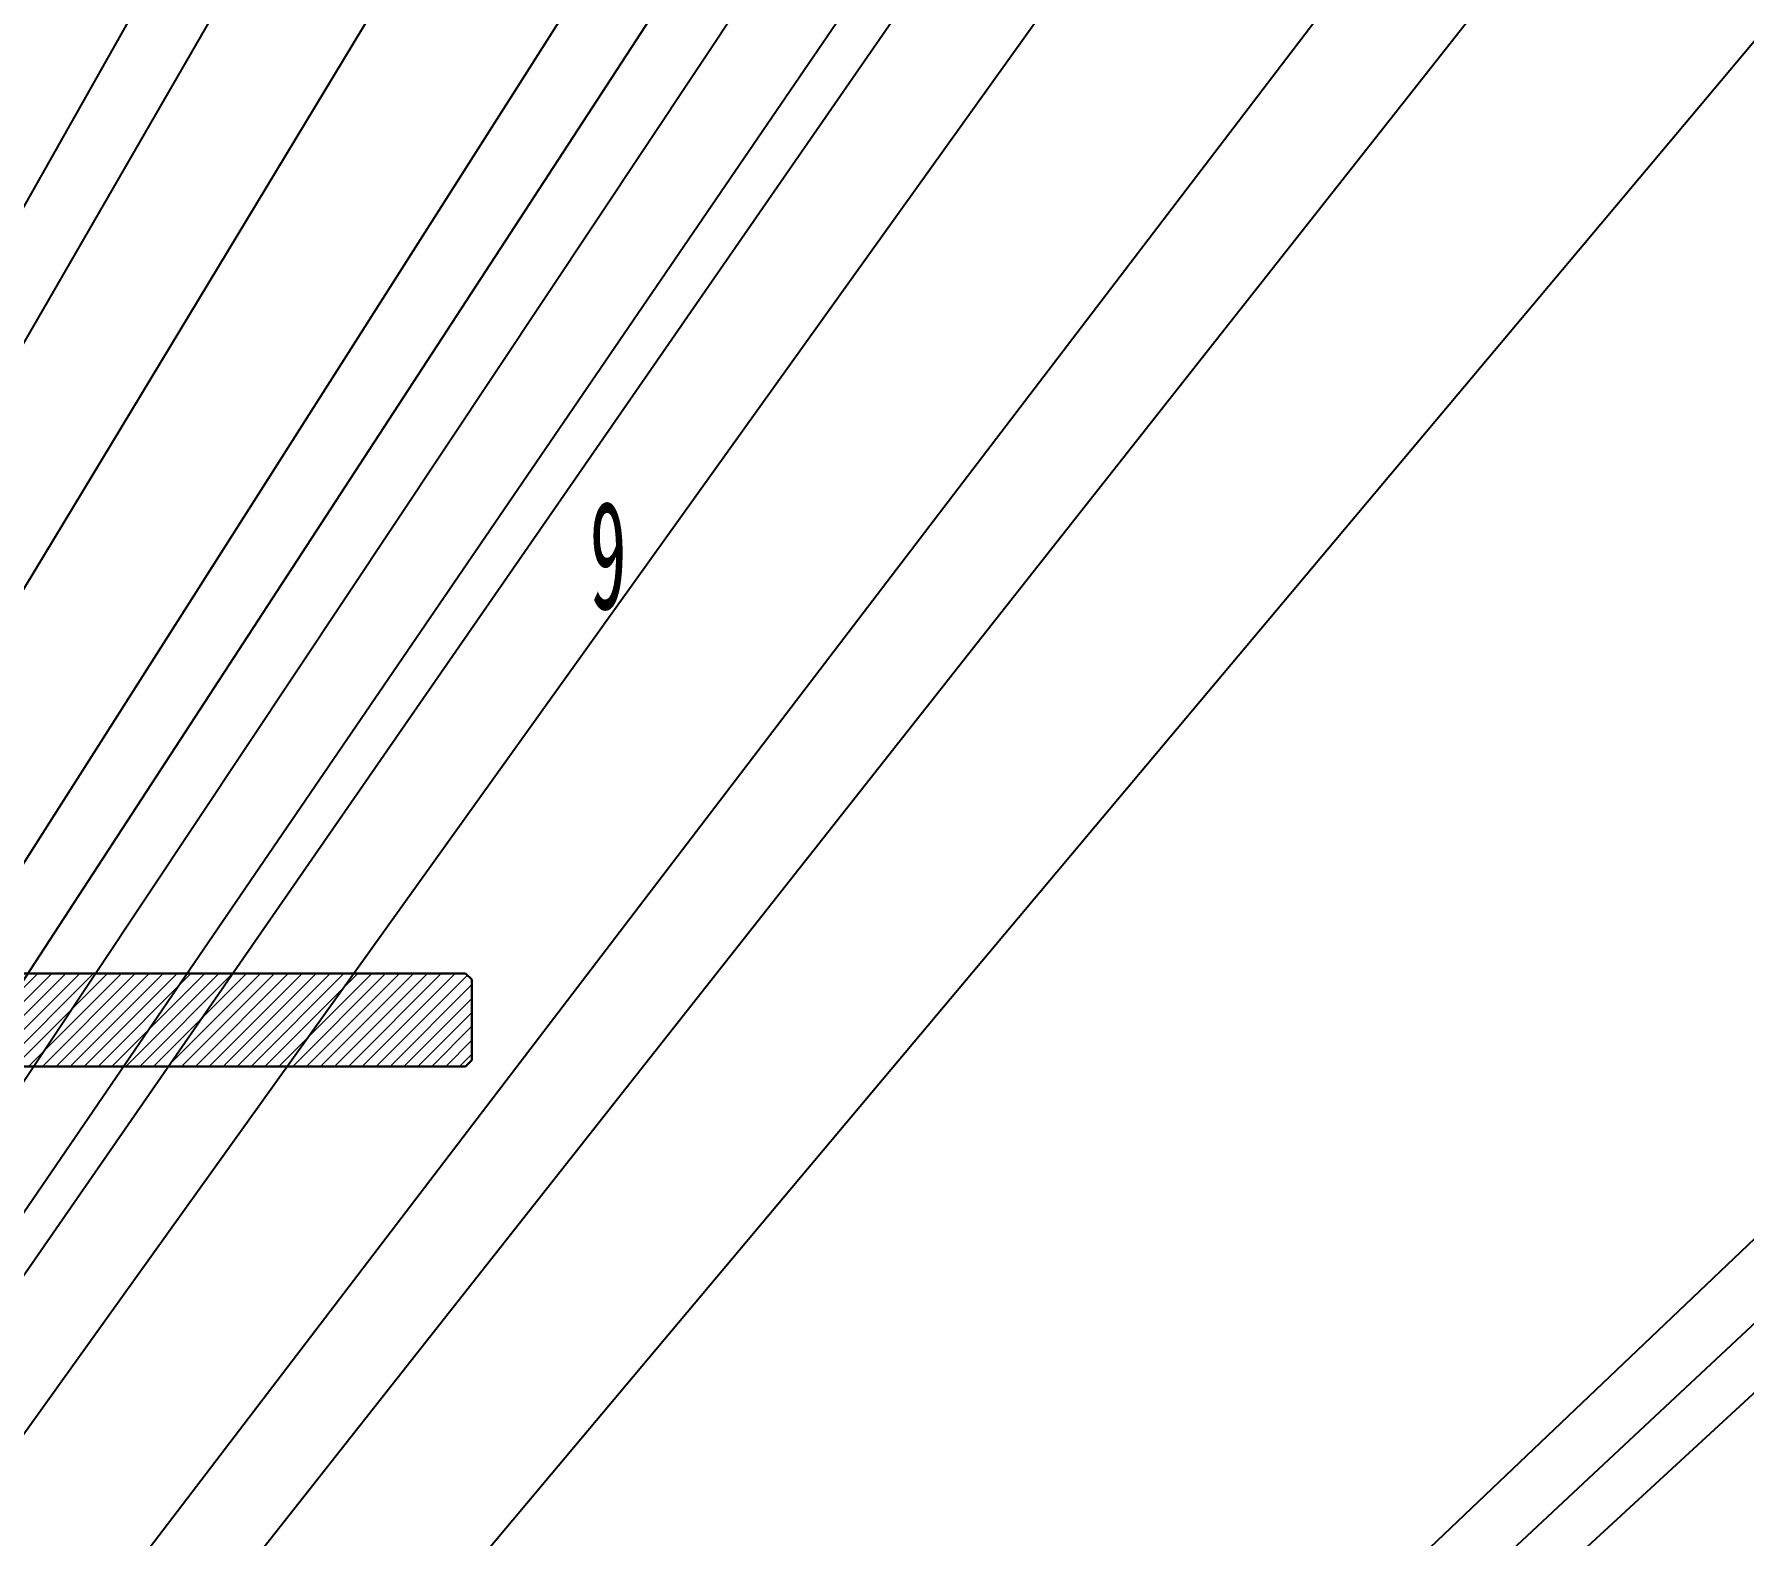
# Model space of a CAD drawing. Header units: millimetres. Extents: x 0 to 4220, y 0 to 2956.
# Drawn here: x 1058 to 1610, y 1439 to 1924 of the extents above; entities that cross this region are included whole.
import ezdxf

# ---------------------------------------------------------------- set-up
doc = ezdxf.new("R2010")
doc.units = ezdxf.units.MM
doc.linetypes.add('SLD-实线', pattern=[0])
doc.layers.add('文字', color=7, linetype='SLD-实线', lineweight=15)
doc.styles.add('SLDTEXTSTYLE4', font='HYSWLONGFANGSONG.TTF', dxfattribs={"width": 0.67})
doc.styles.get("Standard").update_dxf_attribs({"font": 'HYSWLONGFANGSONG.TTF'})
doc.dimstyles.new('SLDDIMSTYLE1', dxfattribs={"dimtxt": 0, "dimasz": 30, "dimexe": 0, "dimexo": 0.0625, "dimgap": 0, "dimtad": 0, "dimtih": 1, "dimtoh": 1, "dimdec": 0, "dimrnd": 1e-09, "dimzin": 0, "dimdsep": 46, "dimtxsty": 'Standard', "dimblk1": 'NONE', "dimblk2": 'NONE', "dimsah": 1, "dimcen": 0.09, "dimadec": 0, "dimazin": 0, "dimtfac": 30, "dimtdec": 0, "dimtofl": 0, "dimtmove": 0, "dimatfit": 3, "dimldrblk": 'NONE', "dimfxl": 0, "dimfrac": 2, "dimtolj": 1, "dimtzin": 0, "dimarcsym": 0})

# ---------------------------------------------------------------- blocks, each defined once
blk = doc.blocks.new('_NONE')

msp = doc.modelspace()

# ---------------------------------------------------------------- hatches: boundary and pattern name
at = {"linetype": 'SLD-实线', "lineweight": 0}
h = msp.add_hatch(dxfattribs=at)
h.set_pattern_fill('ANSI31', style=0)
h.paths.add_polyline_path([(1199.68, 1592.85), (1199.68, 1618.85), (1197.68, 1620.85), (1025.18, 1620.85), (1025.18, 1602.25), (1029.68, 1602.25), (1029.68, 1590.85), (1197.68, 1590.85)], flags=0)

# ---------------------------------------------------------------- linework, layer by layer
at = {"color": 7, "linetype": 'SLD-实线', "lineweight": 30}
for p, q in [((1197.68, 1620.85), (1025.18, 1620.85)), ((1197.68, 1620.85), (1199.68, 1618.85)), ((1199.68, 1592.85), (1199.68, 1618.85)), ((1197.68, 1590.85), (1029.68, 1590.85)), ((1199.68, 1592.85), (1197.68, 1590.85))]:
    msp.add_line(p, q, dxfattribs=at)

# ---------------------------------------------------------------- texts
at = {"layer": '文字', "insert": (1243.69, 1773.45), "char_height": 35, "attachment_point": 2, "style": 'SLDTEXTSTYLE4'}
msp.add_mtext('9', dxfattribs=at)

# ---------------------------------------------------------------- leaders
at = {"layer": '文字', "has_arrowhead": 0}
for points in [[(2065.01, 2617.49), (0, 0)], [(1873.3, 2614.04), (0, 0)], [(2105.62, 2507.56), (0, 0)], [(1913.24, 2506.43), (0, 0)], [(1304.66, 2423.05), (0, 0)], [(1438.22, 2379.02), (0, 0)], [(1515.11, 2324.84), (0, 0)], [(1195.13, 2324.02), (0, 0)], [(1586.02, 2320.7), (0, 0)], [(1240.49, 2304.67), (0, 0)], [(1532.04, 2303.08), (0, 0)], [(1081.01, 2284.37), (0, 0)], [(1439.93, 2261.32), (0, 0)], [(1197.98, 2121.72), (0, 0)], [(1213.88, 2099.39), (0, 0)], [(1379.65, 1992.19), (0, 0)], [(2124.55, 1985.09), (0, 0)], [(2089.77, 1923.59), (0, 0)], [(1913.99, 1820.71), (0, 0)]]:
    msp.add_leader(points, dimstyle='SLDDIMSTYLE1', dxfattribs=at)

doc.saveas('drawing.dxf')
